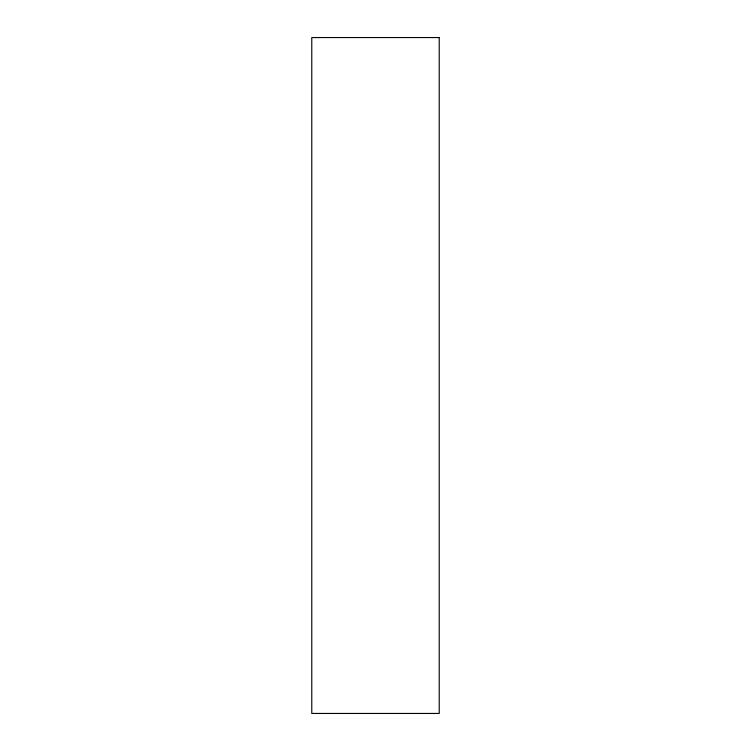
<?xml version="1.0" encoding="UTF-8"?>
<svg xmlns="http://www.w3.org/2000/svg" width="751" height="751" viewBox="0 0 751 751"><rect width="100%" height="100%" fill="white"/><g stroke="black" fill="none" stroke-linecap="round" stroke-linejoin="round"><path stroke-width="1.13" d="M439.222 37.55L311.778 37.55L311.778 713.45L439.222 713.45L439.222 37.55"/></g></svg>
